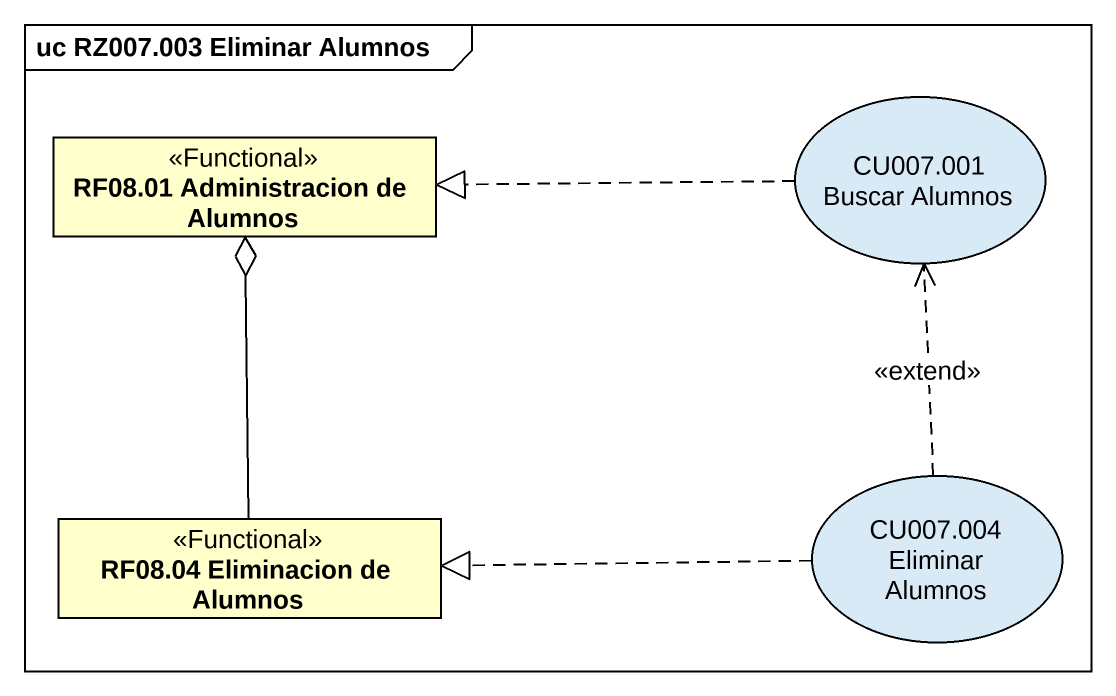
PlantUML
@startuml
mainframe uc RZ007.003 Eliminar Alumnos
allowmixing
hide circle
hide empty members
usecase "CU007.001 Buscar Alumnos" as CU007_001_Buscar_Alumnos
class "RF08.01 Administracion de Alumnos" as RF08_01_Administracion_de <<Functional>>
class "RF08.04 Eliminacion de Alumnos" as RF08_04_Eliminacion_de <<Functional>>
usecase "CU007.004 Eliminar Alumnos" as CU007_004_Eliminar_Alumnos
CU007_001_Buscar_Alumnos .left.|> RF08_01_Administracion_de
RF08_04_Eliminacion_de -up-o RF08_01_Administracion_de
CU007_004_Eliminar_Alumnos .up.> CU007_001_Buscar_Alumnos : <<extend>>
CU007_004_Eliminar_Alumnos .left.|> RF08_04_Eliminacion_de
@enduml
